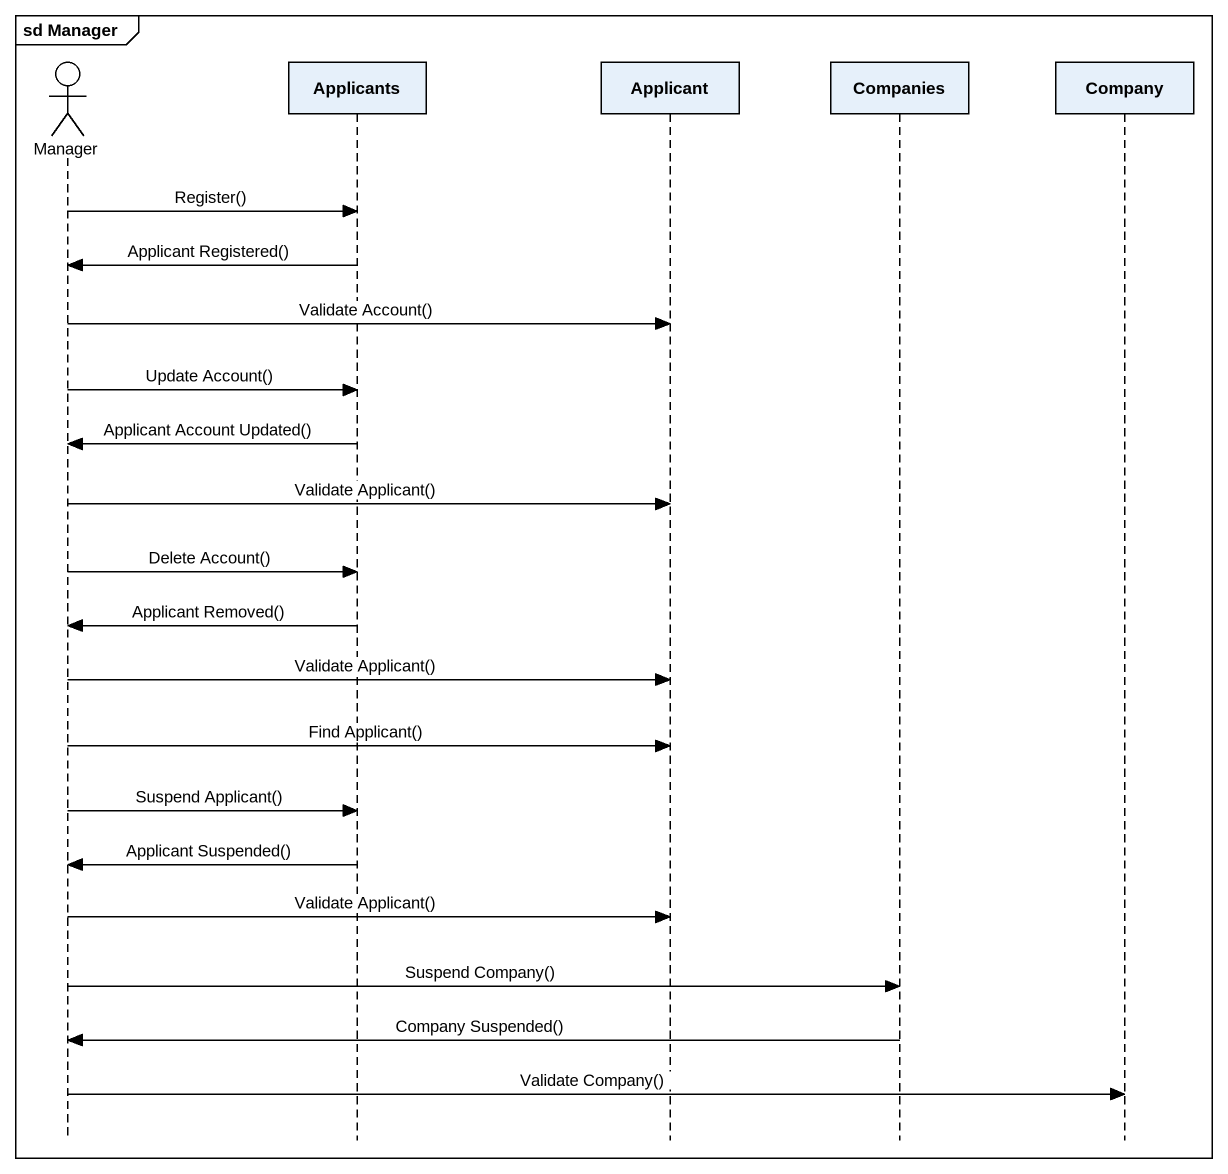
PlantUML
@startuml
mainframe sd Manager
hide footbox
actor Manager
participant Applicants
participant Applicant
participant Companies
participant Company

Manager -> Applicants : Register()
Applicants -> Manager : Applicant Registered()
Manager -> Applicant : Validate Account()
Manager -> Applicants : Update Account()
Applicants -> Manager : Applicant Account Updated()
Manager -> Applicant : Validate Applicant()
Manager -> Applicants : Delete Account()
Applicants -> Manager : Applicant Removed()
Manager -> Applicant : Validate Applicant()
Manager -> Applicant : Find Applicant()
Manager -> Applicants : Suspend Applicant()
Applicants -> Manager : Applicant Suspended()
Manager -> Applicant : Validate Applicant()
Manager -> Companies : Suspend Company()
Companies -> Manager : Company Suspended()
Manager -> Company : Validate Company()
@enduml
